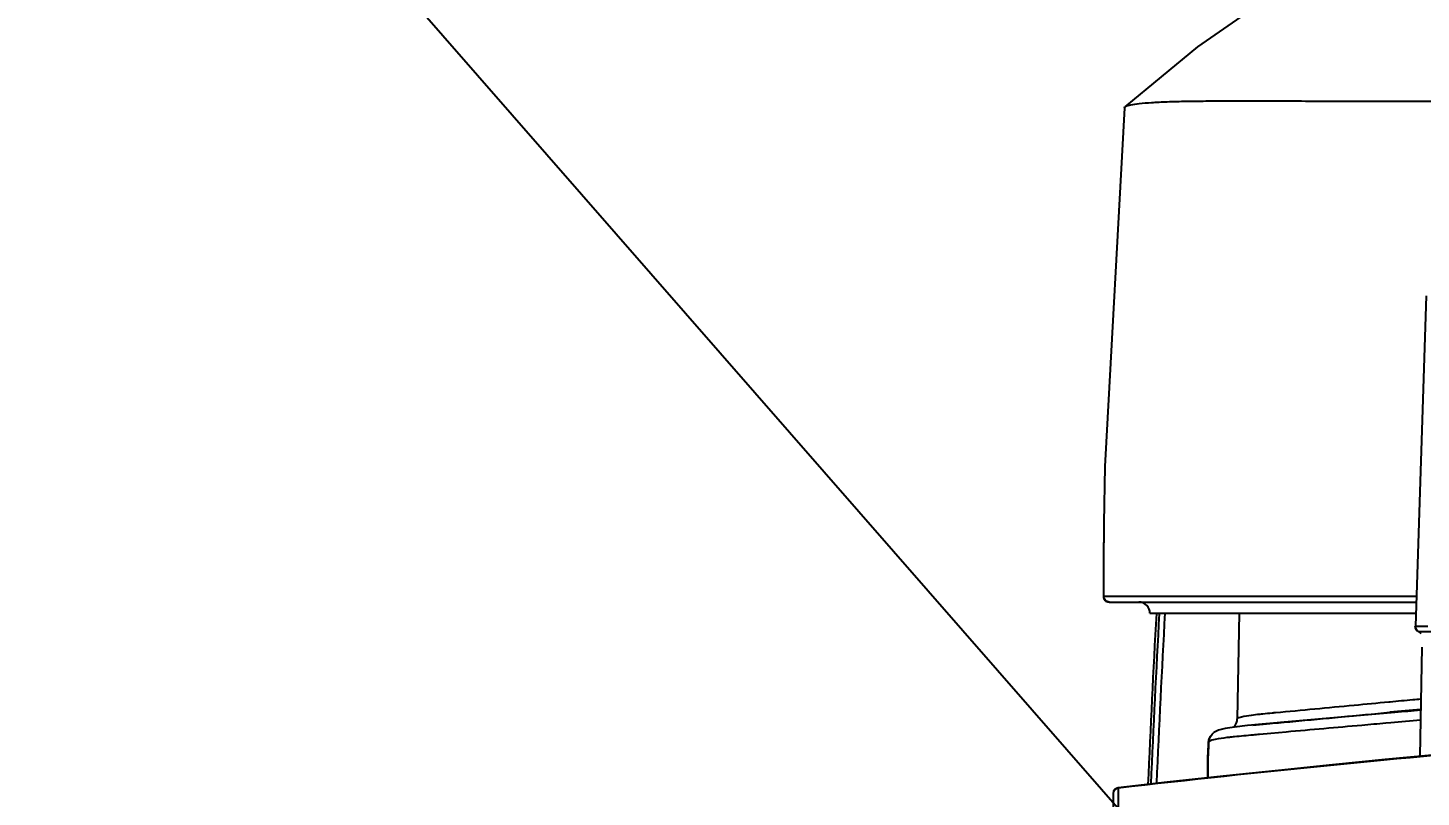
# Model space of a CAD drawing. Header units: millimetres. Extents: x 5828 to 6704, y 123 to 421.
# Drawn here: x 6413.49 to 6419.68, y 198.85 to 202.27 of the extents above; entities that cross this region are included whole.
import ezdxf
from ezdxf import colors
from ezdxf.entities.mleader import LeaderData, LeaderLine
from ezdxf.math import Vec2, Vec3

# ---------------------------------------------------------------- set-up
doc = ezdxf.new("R2010")
doc.units = ezdxf.units.MM
for name, color, linetype in [('外形图', 7, 'Continuous'), ('多重引线', 7, 'Continuous'), ('尺寸标注', 7, 'Continuous')]:
    doc.layers.add(name, color=color, linetype=linetype)
doc.styles.add('微软雅黑', font='msyh.ttc', dxfattribs={"height": 1.5})
doc.dimstyles.new('尺寸标注_1_20比例', dxfattribs={"dimtxt": 1.5, "dimasz": 1.25, "dimexe": 0.5, "dimexo": 0.4, "dimgap": 0.5, "dimtad": 1, "dimdec": 1, "dimlfac": 20, "dimdsep": 46, "dimtxsty": '微软雅黑', "dimcen": 0.09, "dimadec": 0, "dimazin": 0, "dimtp": 0.01, "dimtm": 0.01, "dimtfac": 1, "dimtdec": 1, "dimtofl": 0, "dimtmove": 0, "dimatfit": 3, "dimfxl": 1, "dimtolj": 1, "dimarcsym": 0})

# ---------------------------------------------------------------- blocks, each defined once
blk = doc.blocks.new('*D805')
at = {"layer": 'Defpoints', "color": 0}
for p in [(6422.8098, 207.0919), (6422.8098, 204.1861), (6419.9348, 196.9649)]:
    blk.add_point(p, dxfattribs=at)
at = {"layer": '尺寸标注', "color": 0, "lineweight": -2}
for p, q in [((6419.9348, 197.3649), (6419.9348, 207.5919)), ((6422.8098, 204.5861), (6422.8098, 207.5919)), ((6418.6848, 207.0919), (6417.4348, 207.0919)), ((6424.0598, 207.0919), (6429.9654, 207.0919))]:
    blk.add_line(p, q, dxfattribs=at)
at = {"layer": '尺寸标注', "color": 0}
for points in [[(6418.6848, 206.8836), (6418.6848, 207.3002), (6419.9348, 207.0919)], [(6424.0598, 207.3002), (6424.0598, 206.8836), (6422.8098, 207.0919)]]:
    blk.add_solid(points, dxfattribs=at)
at = {"layer": '尺寸标注', "color": 0, "insert": (6427.6376, 208.355), "char_height": 1.5, "attachment_point": 5, "style": '微软雅黑'}
blk.add_mtext('\\A1;57.5', dxfattribs=at)

msp = doc.modelspace()

# ---------------------------------------------------------------- linework, layer by layer
at = {"layer": '外形图', "color": 7, "linetype": 'Continuous'}
for p, q in [((6418.3597, 201.9096), (6418.3622, 201.9139)), ((6419.7006, 201.0749), (6419.6535, 199.6072)), ((6418.2703, 200.0649), (6418.2685, 200.0649)), ((6418.2679, 199.7406), (6419.6578, 199.7407)), ((6418.293, 199.7149), (6419.657, 199.7149)), ((6418.4734, 199.6649), (6419.6553, 199.6649)), ((6418.8696, 199.6649), (6418.8615, 199.196)), ((6419.666, 199.5845), (6419.7943, 199.5843)), ((6419.6813, 199.5149), (6419.6729, 199.0296)), ((6419.5405, 199.2705), (6419.5353, 199.2701)), ((6418.9252, 199.2115), (6418.9239, 199.2113)), ((6418.9253, 199.2114), (6418.9241, 199.2112)), ((6419.6765, 199.2377), (6419.5398, 199.2249)), ((6418.8496, 199.1592), (6418.8078, 199.1527)), ((6418.8481, 199.1627), (6418.8431, 199.1582)), ((6418.9076, 199.1658), (6418.8496, 199.1592)), ((6418.9783, 199.1725), (6418.9076, 199.1658)), ((6418.9311, 199.1682), (6419.0056, 199.1752)), ((6419.0102, 199.1312), (6418.96, 199.1266)), ((6419.054, 199.1792), (6418.9783, 199.1725)), ((6419.079, 199.1374), (6419.0102, 199.1312)), ((6419.5441, 199.1783), (6419.5221, 199.1764)), ((6418.332, 198.8885), (6418.3308, 198.3278)), ((6418.332, 198.8897), (6418.332, 198.8885)), ((6418.3098, 198.8649), (6418.3098, 193.815))]:
    msp.add_line(p, q, dxfattribs=at)
for points in [[(6419.5145, 202.7197), (6419.0937, 202.4655), (6418.6841, 202.1811), (6418.3622, 201.914)], [(6418.3598, 201.9096), (6418.2726, 200.3165), (6418.2685, 200.0649)], [(6419.653, 199.6072), (6419.654, 199.5989), (6419.6617, 199.5873), (6419.6656, 199.5847)], [(6419.5625, 199.2243), (6419.2231, 199.1946), (6419.054, 199.1792)], [(6418.8078, 199.1527), (6418.7782, 199.1452), (6418.7579, 199.1356)], [(6419.9586, 199.0563), (6419.7439, 199.0364), (6419.5187, 199.0148), (6419.285, 198.9917), (6419.0446, 198.9672), (6418.7991, 198.9413), (6418.5503, 198.9142), (6418.332, 198.8896)], [(6418.332, 198.8897), (6418.3269, 198.8886), (6418.318, 198.8834), (6418.312, 198.875), (6418.3098, 198.8649)]]:
    msp.add_lwpolyline(points, dxfattribs=at)
for centre, radius, start, end in [((6418.4234, 199.6646), 0.0503, 74.48238, 89.95525), ((6478.4333, 196.3399), 60.0235, 176.825915, 177.551077), ((6478.4333, 196.3399), 60.0109, 176.825837, 177.549174), ((6478.4333, 196.3399), 59.9859, 176.822345, 177.543947), ((6419.6407, 199.5413), 0.05, 40.4866, 59.65484), ((6430.2659, 134.9574), 64.4644, 94.343162, 100.668847), ((6434.1408, 31.2597), 168.596, 94.968068, 95.150413), ((6424.9826, 135.969), 63.4428, 94.798144, 94.917573), ((6424.2585, 144.9098), 54.517, 94.82083, 94.94155), ((6419.9002, 188.9026), 10.3111, 95.0325, 95.38667), ((6426.1075, 130.3473), 68.9808, 94.894769, 96.472151), ((6418.7817, 199.089), 0.0493, 171.13884, 178.13128), ((6418.7819, 199.0894), 0.0494, 145.36329, 150.64235), ((6419.0197, 197.4397), 1.6851, 96.20686, 96.95634), ((6419.1082, 196.6366), 2.4931, 95.9724, 96.23512), ((6429.6347, 140.8304), 58.598, 96.917156, 101.122357), ((6418.3348, 198.8636), 0.025, 96.42506, 180.00128)]:
    msp.add_arc(centre, radius, start, end, dxfattribs=at)
for points in [[(6418.3622, 201.9139), (6418.3633, 201.9149), (6418.3645, 201.9157), (6418.3657, 201.9164)], [(6418.4598, 199.6992), (6418.4508, 199.7088), (6418.4366, 199.7149), (6418.4234, 199.7149)], [(6418.4734, 199.6649), (6418.4734, 199.6772), (6418.4683, 199.6903), (6418.4598, 199.6992)], [(6419.654, 199.5987), (6419.6532, 199.6014), (6419.653, 199.6043), (6419.653, 199.6072)], [(6419.6606, 199.5883), (6419.6575, 199.5911), (6419.6552, 199.5948), (6419.654, 199.5987)], [(6419.666, 199.5845), (6419.6641, 199.5856), (6419.6622, 199.5868), (6419.6606, 199.5883)], [(6418.8481, 199.1627), (6418.8563, 199.1714), (6418.8613, 199.184), (6418.8615, 199.196)], [(6418.7361, 199.0958), (6418.7366, 199.1109), (6418.7455, 199.1271), (6418.7579, 199.1356)], [(6418.7389, 199.1136), (6418.736, 199.1084), (6418.7339, 199.1025), (6418.733, 199.0966)]]:
    msp.add_open_spline(points, degree=3, dxfattribs=at)
for points, knots in [([(6418.3657, 201.9164), (6418.3724, 201.9201), (6418.3928, 201.9247), (6418.4308, 201.93), (6418.4849, 201.9343), (6418.5545, 201.9377), (6418.6395, 201.9398), (6418.7824, 201.9413), (6418.9966, 201.941), (6419.2943, 201.94), (6419.6428, 201.9399), (6420.037, 201.94), (6420.3144, 201.9401), (6420.4597, 201.9401)], [0, 0, 0, 0, 0.01097, 0.029312, 0.05519, 0.088522, 0.129139, 0.176885, 0.2931, 0.435762, 0.602979, 0.791985, 1, 1, 1, 1]), ([(6418.2689, 200.0649), (6418.2685, 200.0378), (6418.267, 199.9702), (6418.2678, 199.8618), (6418.2666, 199.7806), (6418.2665, 199.74)], [0, 0, 0, 0, 0.250004, 0.624999, 1, 1, 1, 1]), ([(6418.268, 199.74), (6418.268, 199.7671), (6418.2691, 199.8348), (6418.2681, 199.9431), (6418.2698, 200.0243), (6418.2703, 200.0649)], [0, 0, 0, 0, 0.250001, 0.625002, 1, 1, 1, 1]), ([(6418.2665, 199.74), (6418.2665, 199.7336), (6418.2718, 199.7202), (6418.2851, 199.715), (6418.2915, 199.7149)], [0, 0, 0, 0, 0.500052, 1, 1, 1, 1]), ([(6418.293, 199.7149), (6418.2866, 199.7148), (6418.2734, 199.7204), (6418.2678, 199.7336), (6418.268, 199.74)], [0, 0, 0, 0, 0.500121, 1, 1, 1, 1]), ([(6419.6566, 199.6069), (6419.6561, 199.6069), (6419.6549, 199.607), (6419.6537, 199.6069), (6419.653, 199.6072)], [0, 0, 0, 0, 0.406459, 1, 1, 1, 1]), ([(6419.7089, 199.6056), (6419.7027, 199.6056), (6419.6852, 199.6059), (6419.6678, 199.6063), (6419.6566, 199.6069)], [0, 0, 0, 0, 0.355657, 1, 1, 1, 1]), ([(6419.5353, 199.2701), (6419.4837, 199.2652), (6419.3159, 199.2493), (6419.1481, 199.2334), (6419.032, 199.2226)], [0, 0, 0, 0, 0.307827, 1, 1, 1, 1]), ([(6419.6768, 199.2834), (6419.6651, 199.2823), (6419.6196, 199.278), (6419.5742, 199.2738), (6419.5405, 199.2706)], [0, 0, 0, 0, 0.257687, 1, 1, 1, 1]), ([(6418.9239, 199.2113), (6418.9093, 199.2093), (6418.8902, 199.2066), (6418.8697, 199.2008), (6418.8631, 199.1979), (6418.8615, 199.196)], [0, 0, 0, 0, 0.680715, 0.883871, 1, 1, 1, 1]), ([(6418.9748, 199.2172), (6418.9702, 199.2167), (6418.9537, 199.215), (6418.9371, 199.2131), (6418.9252, 199.2115)], [0, 0, 0, 0, 0.275973, 1, 1, 1, 1]), ([(6419.032, 199.2226), (6419.0269, 199.2222), (6419.0078, 199.2204), (6418.9887, 199.2186), (6418.9748, 199.2172)], [0, 0, 0, 0, 0.268565, 1, 1, 1, 1]), ([(6419.0056, 199.1752), (6419.0399, 199.1784), (6419.2179, 199.1943), (6419.3958, 199.2116), (6419.5395, 199.2249)], [0, 0, 0, 0, 0.192429, 1, 1, 1, 1]), ([(6418.96, 199.1266), (6418.9505, 199.1257), (6418.9135, 199.1224), (6418.8764, 199.119), (6418.8488, 199.1161)], [0, 0, 0, 0, 0.255573, 1, 1, 1, 1]), ([(6419.5221, 199.1764), (6419.4863, 199.1733), (6419.3386, 199.1603), (6419.1909, 199.1475), (6419.079, 199.1374)], [0, 0, 0, 0, 0.241998, 1, 1, 1, 1]), ([(6418.7325, 199.0906), (6418.7316, 199.0644), (6418.7271, 199.0122), (6418.7296, 198.9598), (6418.7287, 198.9336)], [0, 0, 0, 0, 0.500002, 1, 1, 1, 1]), ([(6418.7322, 198.934), (6418.7331, 198.961), (6418.7305, 199.015), (6418.7353, 199.0689), (6418.7361, 199.0958)], [0, 0, 0, 0, 0.499997, 1, 1, 1, 1]), ([(6418.8156, 199.1124), (6418.7979, 199.1102), (6418.7715, 199.106), (6418.7442, 199.1006), (6418.7363, 199.0958)], [0, 0, 0, 0, 0.656794, 1, 1, 1, 1])]:
    msp.add_open_spline(points, degree=3, knots=knots, dxfattribs=at)

# ---------------------------------------------------------------- dimensions: what is measured, and where the dimension line sits
at = {"layer": '尺寸标注'}
dim = msp.add_linear_dim(base=(6422.8098, 207.0919), p1=(6419.9348, 196.9649), p2=(6422.8098, 204.1861), dimstyle='尺寸标注_1_20比例', dxfattribs=at)
dim.commit()
dim.dimension.update_dxf_attribs({"geometry": '*D805', "text_midpoint": (6427.6376, 208.355)})

# ---------------------------------------------------------------- leaders
at = {"layer": '多重引线'}
ml = msp.add_multileader_mtext('Standard', dxfattribs=at)
ml.set_content('2×M4 depth8', style='微软雅黑')
ml.set_leader_properties()
ml.build(insert=Vec2(0, 0))
ml.multileader.update_dxf_attribs({"text_left_attachment_type": 5, "text_right_attachment_type": 5, "dogleg_length": 1, "arrow_head_size": 1.25})
ctx = ml.context
ctx.base_point, ctx.char_height, ctx.arrow_head_size, ctx.landing_gap_size, ctx.plane_origin = Vec3(6400.2133, 202.4851), 1.5, 1.25, 0.5, Vec3(6419.9348, 196.9649)
ctx.left_attachment, ctx.right_attachment, ctx.text_align_type = 5, 5, 2
notes = []
notes.append((ctx, [(0, (1, 1, 0), (6415.1081, 202.4851), (-1, 0), 1, [(0, [(6419.9348, 196.9649)], 0, [])])]))
ctx.mtext.insert, ctx.mtext.alignment, ctx.mtext.flow_direction = Vec3(6413.6081, 204.5632), 3, 5
for ctx, leaders in notes:
    for number, flags, end, landing, length, lines in leaders:
        leader = LeaderData()
        leader.index, (leader.has_last_leader_line, leader.has_dogleg_vector, leader.attachment_direction) = number, flags
        leader.last_leader_point, leader.dogleg_vector, leader.dogleg_length = Vec3(end), Vec3(landing), length
        for number, points, colour, breaks in lines:
            line = LeaderLine()
            line.index, line.vertices, line.color, line.breaks = number, Vec3.list(points), colors.encode_raw_color(colour), breaks
            leader.lines.append(line)
        ctx.leaders.append(leader)

doc.saveas('drawing.dxf')
